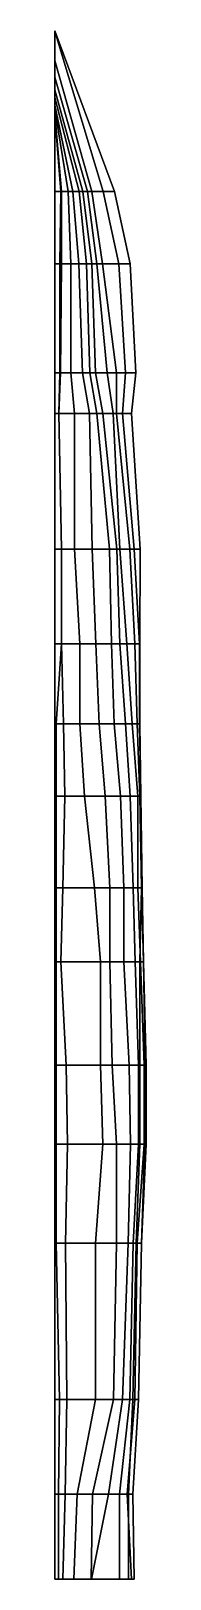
# Model space of a CAD drawing. Extents: x 0 to 5, y -34.4 to 50.8.
import ezdxf

# ---------------------------------------------------------------- set-up
doc = ezdxf.new("R2010")
doc.units = 0
doc.layers.add('HULL2', color=7, linetype='CONTINUOUS')

msp = doc.modelspace()

# ---------------------------------------------------------------- linework, layer by layer
at = {"layer": 'HULL2'}
for points in [[(0, 50.85, 6.28), (0, 50.84, 5.78), (2.67, 42, 3.38), (3.3, 42, 5.14)], [(0, 50.85, 6.28), (0, 50.85, 6.28), (3.3, 42, 5.14), (0, 42, 5.14)], [(0, 50.84, 5.78), (0, 49.22, 4.12), (2.04, 42, 2.69), (2.67, 42, 3.38)], [(0, 49.22, 4.12), (0, 48.3, 2.99), (1.8, 42, 2.3), (2.04, 42, 2.69)], [(0, 48.3, 2.99), (0, 47.6, 1.91), (1.54, 42, 1.91), (1.8, 42, 2.3)], [(0, 47.6, 1.91), (0, 47.18, 1.13), (1.35, 42, 1.57), (1.54, 42, 1.91)], [(0, 47.18, 1.13), (0, 46.77, 0.12), (0.99, 42, 0.6), (1.35, 42, 1.57)], [(0, 46.77, 0.12), (0, 46.55, -0.52), (0.74, 42, -0.52), (0.99, 42, 0.6)], [(0, 46.55, -0.52), (0, 46.28, -2.23), (0.37, 42, -2.23), (0.74, 42, -0.52)], [(0, 46.28, -2.23), (0, 46.21, -2.78), (0.33, 42, -2.78), (0.37, 42, -2.23)], [(0, 46.21, -2.78), (0, 46.21, -2.78), (0, 42, -2.78), (0.33, 42, -2.78)], [(0.33, 42, -2.78), (0, 42, -2.78), (0, 38.02, -2.78), (0.27, 38.02, -2.78)], [(0, 42, 5.14), (3.3, 42, 5.14), (4.16, 38.02, 4.72), (0, 38.02, 4.72)], [(0.37, 42, -2.23), (0.33, 42, -2.78), (0.27, 38.02, -2.78), (0.37, 38.02, -2.65)], [(0.74, 42, -0.52), (0.37, 42, -2.23), (0.37, 38.02, -2.65), (0.88, 38.02, -2.05)], [(0.99, 42, 0.6), (0.74, 42, -0.52), (0.88, 38.02, -2.05), (1.33, 38.02, -0.99)], [(1.35, 42, 1.57), (0.99, 42, 0.6), (1.33, 38.02, -0.99), (1.75, 38.02, 0.05)], [(1.54, 42, 1.91), (1.35, 42, 1.57), (1.75, 38.02, 0.05), (2.04, 38.02, 0.72)], [(1.8, 42, 2.3), (1.54, 42, 1.91), (2.04, 38.02, 0.72), (2.31, 38.02, 1.29)], [(2.04, 42, 2.69), (1.8, 42, 2.3), (2.31, 38.02, 1.29), (2.63, 38.02, 1.79)], [(2.67, 42, 3.38), (2.04, 42, 2.69), (2.63, 38.02, 1.79), (3.54, 38.02, 2.71)], [(3.3, 42, 5.14), (2.67, 42, 3.38), (3.54, 38.02, 2.71), (4.16, 38.02, 4.72)], [(0.27, 38.02, -2.78), (0, 38.02, -2.78), (0, 32.02, -3.23), (0.27, 32.02, -3.23)], [(0, 38.02, 4.72), (4.16, 38.02, 4.72), (4.47, 32.02, 4.55), (0, 32.02, 4.64)], [(0.37, 38.02, -2.65), (0.27, 38.02, -2.78), (0.27, 32.02, -3.23), (0.31, 32.02, -2.75)], [(0.88, 38.02, -2.05), (0.37, 38.02, -2.65), (0.31, 32.02, -2.75), (0.88, 32.02, -2.43)], [(1.33, 38.02, -0.99), (0.88, 38.02, -2.05), (0.88, 32.02, -2.43), (1.53, 32.02, -1.72)], [(1.75, 38.02, 0.05), (1.33, 38.02, -0.99), (1.53, 32.02, -1.72), (1.93, 32.02, -0.99)], [(2.04, 38.02, 0.72), (1.75, 38.02, 0.05), (1.93, 32.02, -0.99), (2.24, 32.02, -0.2)], [(2.31, 38.02, 1.29), (2.04, 38.02, 0.72), (2.24, 32.02, -0.2), (2.89, 32.02, 1.05)], [(2.63, 38.02, 1.79), (2.31, 38.02, 1.29), (2.89, 32.02, 1.05), (3.4, 32.02, 1.81)], [(3.54, 38.02, 2.71), (2.63, 38.02, 1.79), (3.4, 32.02, 1.81), (3.89, 32.02, 2.4)], [(4.16, 38.02, 4.72), (3.54, 38.02, 2.71), (3.89, 32.02, 2.4), (4.47, 32.02, 4.55)], [(0.27, 32.02, -3.23), (0, 32.02, -3.23), (0, 29.78, -3.1), (0.23, 29.78, -3.1)], [(0, 32.02, 4.64), (4.47, 32.02, 4.55), (4.23, 29.78, 4.09), (0, 29.78, 4.22)], [(0.88, 32.02, -2.43), (0.31, 32.02, -2.75), (0.23, 29.78, -3.05), (1.08, 29.78, -2.67)], [(0.31, 32.02, -2.75), (0.27, 32.02, -3.23), (0.23, 29.78, -3.1), (0.23, 29.78, -3.05)], [(1.53, 32.02, -1.72), (0.88, 32.02, -2.43), (1.08, 29.78, -2.67), (1.91, 29.78, -1.89)], [(1.93, 32.02, -0.99), (1.53, 32.02, -1.72), (1.91, 29.78, -1.89), (2.32, 29.78, -0.86)], [(2.24, 32.02, -0.2), (1.93, 32.02, -0.99), (2.32, 29.78, -0.86), (2.64, 29.78, -0.07)], [(2.89, 32.02, 1.05), (2.24, 32.02, -0.2), (2.64, 29.78, -0.07), (3.21, 29.78, 1.18)], [(3.4, 32.02, 1.81), (2.89, 32.02, 1.05), (3.21, 29.78, 1.18), (3.4, 29.78, 1.53)], [(3.89, 32.02, 2.4), (3.4, 32.02, 1.81), (3.4, 29.78, 1.53), (3.74, 29.78, 2.05)], [(4.47, 32.02, 4.55), (3.89, 32.02, 2.4), (3.74, 29.78, 2.05), (4.23, 29.78, 4.09)], [(0, 29.78, 4.22), (4.23, 29.78, 4.09), (4.71, 22.31, 3.76), (0, 22.31, 3.87)], [(0.23, 29.78, -3.1), (0, 29.78, -3.1), (0, 22.31, -3.05), (0.37, 22.31, -3.05)], [(1.08, 29.78, -2.67), (0.23, 29.78, -3.05), (0.37, 22.31, -3), (1.08, 22.31, -2.82)], [(0.23, 29.78, -3.05), (0.23, 29.78, -3.1), (0.37, 22.31, -3.05), (0.37, 22.31, -3)], [(1.91, 29.78, -1.89), (1.08, 29.78, -2.67), (1.08, 22.31, -2.82), (2.06, 22.31, -2.34)], [(2.32, 29.78, -0.86), (1.91, 29.78, -1.89), (2.06, 22.31, -2.34), (3.01, 22.31, -1.34)], [(2.64, 29.78, -0.07), (2.32, 29.78, -0.86), (3.01, 22.31, -1.34), (3.42, 22.31, -0.61)], [(3.21, 29.78, 1.18), (2.64, 29.78, -0.07), (3.42, 22.31, -0.61), (3.59, 22.31, -0.22)], [(3.4, 29.78, 1.53), (3.21, 29.78, 1.18), (3.59, 22.31, -0.22), (4.13, 22.31, 1.28)], [(3.74, 29.78, 2.05), (3.4, 29.78, 1.53), (4.13, 22.31, 1.28), (4.38, 22.31, 1.68)], [(4.23, 29.78, 4.09), (3.74, 29.78, 2.05), (4.38, 22.31, 1.68), (4.71, 22.31, 3.76)], [(0.37, 22.31, -3.05), (0, 22.31, -3.05), (0, 17.08, -3.03), (0.37, 17.08, -3.03)], [(0, 22.31, 3.87), (4.71, 22.31, 3.76), (4.69, 17.08, 3.58), (0, 17.08, 3.69)], [(0.37, 22.31, -3), (0.37, 22.31, -3.05), (0.37, 17.08, -3.03), (0.37, 17.08, -2.97)], [(1.08, 22.31, -2.82), (0.37, 22.31, -3), (0.37, 17.08, -2.97), (1.38, 17.08, -2.81)], [(2.06, 22.31, -2.34), (1.08, 22.31, -2.82), (1.38, 17.08, -2.81), (2.27, 17.08, -2.45)], [(3.01, 22.31, -1.34), (2.06, 22.31, -2.34), (2.27, 17.08, -2.45), (3.13, 17.08, -1.84)], [(3.42, 22.31, -0.61), (3.01, 22.31, -1.34), (3.13, 17.08, -1.84), (3.59, 17.08, -1.13)], [(3.59, 22.31, -0.22), (3.42, 22.31, -0.61), (3.59, 17.08, -1.13), (3.98, 17.08, -0.35)], [(4.13, 22.31, 1.28), (3.59, 22.31, -0.22), (3.98, 17.08, -0.35), (4.42, 17.08, 1.1)], [(4.38, 22.31, 1.68), (4.13, 22.31, 1.28), (4.42, 17.08, 1.1), (4.68, 17.08, 2.72)], [(4.71, 22.31, 3.76), (4.38, 22.31, 1.68), (4.68, 17.08, 2.72), (4.69, 17.08, 3.58)], [(0.37, 17.08, -3.03), (0, 17.08, -3.03), (0, 12.69, -3.07), (0.07, 12.69, -3.07)], [(0, 17.08, 3.69), (4.69, 17.08, 3.58), (4.69, 12.69, 3.34), (0, 12.69, 3.5)], [(0.37, 17.08, -2.97), (0.37, 17.08, -3.03), (0.07, 12.69, -3.07), (0.48, 12.69, -3.01)], [(1.38, 17.08, -2.81), (0.37, 17.08, -2.97), (0.48, 12.69, -3.01), (1.38, 12.69, -2.85)], [(2.27, 17.08, -2.45), (1.38, 17.08, -2.81), (1.38, 12.69, -2.85), (2.45, 12.69, -2.49)], [(3.13, 17.08, -1.84), (2.27, 17.08, -2.45), (2.45, 12.69, -2.49), (3.28, 12.69, -2.04)], [(3.59, 17.08, -1.13), (3.13, 17.08, -1.84), (3.28, 12.69, -2.04), (3.9, 12.69, -1.27)], [(3.98, 17.08, -0.35), (3.59, 17.08, -1.13), (3.9, 12.69, -1.27), (4.27, 12.69, -0.33)], [(4.42, 17.08, 1.1), (3.98, 17.08, -0.35), (4.27, 12.69, -0.33), (4.54, 12.69, 0.95)], [(4.68, 17.08, 2.72), (4.42, 17.08, 1.1), (4.54, 12.69, 0.95), (4.68, 12.69, 2.79)], [(4.69, 17.08, 3.58), (4.68, 17.08, 2.72), (4.68, 12.69, 2.79), (4.69, 12.69, 3.34)], [(0.07, 12.69, -3.07), (0, 12.69, -3.07), (0, 8.7, -3.02), (0.07, 8.7, -3)], [(0, 12.69, 3.5), (4.69, 12.69, 3.34), (4.74, 8.7, 3.3), (0, 8.7, 3.46)], [(0.48, 12.69, -3.01), (0.07, 12.69, -3.07), (0.07, 8.7, -3), (0.56, 8.7, -2.99)], [(1.38, 12.69, -2.85), (0.48, 12.69, -3.01), (0.56, 8.7, -2.99), (1.64, 8.7, -2.83)], [(2.45, 12.69, -2.49), (1.38, 12.69, -2.85), (1.64, 8.7, -2.83), (2.77, 8.7, -2.53)], [(3.28, 12.69, -2.04), (2.45, 12.69, -2.49), (2.77, 8.7, -2.53), (3.62, 8.7, -2.08)], [(3.9, 12.69, -1.27), (3.28, 12.69, -2.04), (3.62, 8.7, -2.08), (4.16, 8.7, -1.48)], [(4.27, 12.69, -0.33), (3.9, 12.69, -1.27), (4.16, 8.7, -1.48), (4.57, 8.7, -0.37)], [(4.54, 12.69, 0.95), (4.27, 12.69, -0.33), (4.57, 8.7, -0.37), (4.69, 8.7, 0.42)], [(4.68, 12.69, 2.79), (4.54, 12.69, 0.95), (4.69, 8.7, 0.42), (4.74, 8.7, 1.15)], [(4.69, 12.69, 3.34), (4.68, 12.69, 2.79), (4.74, 8.7, 1.15), (4.74, 8.7, 3.3)], [(0.07, 8.7, -3), (0, 8.7, -3.02), (0, 3.64, -2.94), (0.07, 3.64, -2.93)], [(0, 8.7, 3.46), (4.74, 8.7, 3.3), (4.79, 3.64, 3.14), (0, 3.64, 3.3)], [(0.56, 8.7, -2.99), (0.07, 8.7, -3), (0.07, 3.64, -2.93), (0.45, 3.64, -2.89)], [(1.64, 8.7, -2.83), (0.56, 8.7, -2.99), (0.45, 3.64, -2.89), (2.18, 3.64, -2.71)], [(2.77, 8.7, -2.53), (1.64, 8.7, -2.83), (2.18, 3.64, -2.71), (3.04, 3.64, -2.51)], [(3.62, 8.7, -2.08), (2.77, 8.7, -2.53), (3.04, 3.64, -2.51), (3.81, 3.64, -2.19)], [(4.16, 8.7, -1.48), (3.62, 8.7, -2.08), (3.81, 3.64, -2.19), (4.33, 3.64, -1.64)], [(4.57, 8.7, -0.37), (4.16, 8.7, -1.48), (4.33, 3.64, -1.64), (4.57, 3.64, -1.24)], [(4.69, 8.7, 0.42), (4.57, 8.7, -0.37), (4.57, 3.64, -1.24), (4.78, 3.64, -0.41)], [(4.74, 8.7, 1.15), (4.69, 8.7, 0.42), (4.78, 3.64, -0.41), (4.82, 3.64, 0.21)], [(4.74, 8.7, 3.3), (4.74, 8.7, 1.15), (4.82, 3.64, 0.21), (4.79, 3.64, 3.14)], [(0.07, 3.64, -2.93), (0, 3.64, -2.94), (0, -0.43, -3.04), (0.07, -0.43, -2.98)], [(0, 3.64, 3.3), (4.79, 3.64, 3.14), (4.69, -0.43, 3.07), (0, -0.43, 3.2)], [(0.45, 3.64, -2.89), (0.07, 3.64, -2.93), (0.07, -0.43, -2.98), (0.33, -0.43, -2.97)], [(2.18, 3.64, -2.71), (0.45, 3.64, -2.89), (0.33, -0.43, -2.97), (2.52, -0.43, -2.7)], [(3.04, 3.64, -2.51), (2.18, 3.64, -2.71), (2.52, -0.43, -2.7), (3.04, -0.43, -2.61)], [(3.81, 3.64, -2.19), (3.04, 3.64, -2.51), (3.04, -0.43, -2.61), (3.81, -0.43, -2.29)], [(4.33, 3.64, -1.64), (3.81, 3.64, -2.19), (3.81, -0.43, -2.29), (4.43, -0.43, -1.84)], [(4.57, 3.64, -1.24), (4.33, 3.64, -1.64), (4.43, -0.43, -1.84), (4.73, -0.43, -1.17)], [(4.78, 3.64, -0.41), (4.57, 3.64, -1.24), (4.73, -0.43, -1.17), (4.9, -0.43, -0.46)], [(4.79, 3.64, 3.14), (4.82, 3.64, 0.21), (4.89, -0.43, 1.61), (4.69, -0.43, 3.07)], [(4.82, 3.64, 0.21), (4.78, 3.64, -0.41), (4.9, -0.43, -0.46), (4.89, -0.43, 1.61)], [(0.07, -0.43, -2.98), (0, -0.43, -3.04), (0, -6.12, -3.12), (0.07, -6.12, -3.06)], [(0, -0.43, 3.2), (4.69, -0.43, 3.07), (4.69, -6.12, 2.89), (0, -6.12, 3.04)], [(0.33, -0.43, -2.97), (0.07, -0.43, -2.98), (0.07, -6.12, -3.06), (0.62, -6.12, -3.05)], [(2.52, -0.43, -2.7), (0.33, -0.43, -2.97), (0.62, -6.12, -3.05), (2.52, -6.12, -2.81)], [(3.04, -0.43, -2.61), (2.52, -0.43, -2.7), (2.52, -6.12, -2.81), (3.17, -6.12, -2.69)], [(3.81, -0.43, -2.29), (3.04, -0.43, -2.61), (3.17, -6.12, -2.69), (4.11, -6.12, -2.37)], [(4.43, -0.43, -1.84), (3.81, -0.43, -2.29), (4.11, -6.12, -2.37), (4.62, -6.12, -1.92)], [(4.73, -0.43, -1.17), (4.43, -0.43, -1.84), (4.62, -6.12, -1.92), (4.93, -6.12, -1.25)], [(4.69, -0.43, 3.07), (4.89, -0.43, 1.61), (4.98, -6.12, 1.08), (4.69, -6.12, 2.89)], [(4.9, -0.43, -0.46), (4.73, -0.43, -1.17), (4.93, -6.12, -1.25), (5.04, -6.12, -0.63)], [(4.89, -0.43, 1.61), (4.9, -0.43, -0.46), (5.04, -6.12, -0.63), (4.98, -6.12, 1.08)], [(0.07, -6.12, -3.06), (0, -6.12, -3.12), (0, -10.47, -3.09), (0.07, -10.47, -3.07)], [(0, -6.12, 3.04), (4.69, -6.12, 2.89), (4.69, -10.47, 2.92), (0, -10.47, 3.07)], [(0.62, -6.12, -3.05), (0.07, -6.12, -3.06), (0.07, -10.47, -3.07), (0.7, -10.47, -3.06)], [(2.52, -6.12, -2.81), (0.62, -6.12, -3.05), (0.7, -10.47, -3.06), (2.65, -10.47, -2.78)], [(3.17, -6.12, -2.69), (2.52, -6.12, -2.81), (2.65, -10.47, -2.78), (3.4, -10.47, -2.66)], [(4.11, -6.12, -2.37), (3.17, -6.12, -2.69), (3.4, -10.47, -2.66), (4.17, -10.47, -2.34)], [(4.62, -6.12, -1.92), (4.11, -6.12, -2.37), (4.17, -10.47, -2.34), (4.62, -10.47, -1.89)], [(4.93, -6.12, -1.25), (4.62, -6.12, -1.92), (4.62, -10.47, -1.89), (4.93, -10.47, -1.22)], [(4.69, -6.12, 2.89), (4.98, -6.12, 1.08), (4.96, -10.47, 1.48), (4.69, -10.47, 2.92)], [(5.04, -6.12, -0.63), (4.93, -6.12, -1.25), (4.93, -10.47, -1.22), (5.04, -10.47, -0.6)], [(4.98, -6.12, 1.08), (5.04, -6.12, -0.63), (5.04, -10.47, -0.6), (4.96, -10.47, 1.48)], [(0, -10.47, 3.07), (4.69, -10.47, 2.92), (4.48, -15.92, 2.81), (0, -15.92, 2.97)], [(0.07, -10.47, -3.07), (0, -10.47, -3.09), (0, -15.92, -3.05), (0.07, -15.92, -2.98)], [(0.7, -10.47, -3.06), (0.07, -10.47, -3.07), (0.07, -15.92, -2.98), (0.59, -15.92, -2.97)], [(2.65, -10.47, -2.78), (0.7, -10.47, -3.06), (0.59, -15.92, -2.97), (2.25, -15.92, -2.64)], [(3.4, -10.47, -2.66), (2.65, -10.47, -2.78), (2.25, -15.92, -2.64), (3.4, -15.92, -2.3)], [(4.17, -10.47, -2.34), (3.4, -10.47, -2.66), (3.4, -15.92, -2.3), (4.04, -15.92, -1.97)], [(4.62, -10.47, -1.89), (4.17, -10.47, -2.34), (4.04, -15.92, -1.97), (4.33, -15.92, -1.69)], [(4.93, -10.47, -1.22), (4.62, -10.47, -1.89), (4.33, -15.92, -1.69), (4.55, -15.92, -1.27)], [(4.69, -10.47, 2.92), (4.96, -10.47, 1.48), (4.79, -15.92, 0.75), (4.48, -15.92, 2.81)], [(5.04, -10.47, -0.6), (4.93, -10.47, -1.22), (4.55, -15.92, -1.27), (4.79, -15.92, -0.69)], [(4.96, -10.47, 1.48), (5.04, -10.47, -0.6), (4.79, -15.92, -0.69), (4.79, -15.92, 0.75)], [(0.07, -15.92, -2.98), (0, -15.92, -3.05), (0, -24.54, -2.98), (0.26, -24.54, -2.89)], [(0, -15.92, 2.97), (4.48, -15.92, 2.81), (4.31, -24.54, 3), (0, -24.54, 3.09)], [(0.59, -15.92, -2.97), (0.07, -15.92, -2.98), (0.26, -24.54, -2.89), (0.67, -24.54, -2.77)], [(2.25, -15.92, -2.64), (0.59, -15.92, -2.97), (0.67, -24.54, -2.77), (2.25, -24.54, -2.16)], [(3.4, -15.92, -2.3), (2.25, -15.92, -2.64), (2.25, -24.54, -2.16), (3.24, -24.54, -1.71)], [(4.04, -15.92, -1.97), (3.4, -15.92, -2.3), (3.24, -24.54, -1.71), (3.74, -24.54, -1.4)], [(4.33, -15.92, -1.69), (4.04, -15.92, -1.97), (3.74, -24.54, -1.4), (4.13, -24.54, -1.1)], [(4.55, -15.92, -1.27), (4.33, -15.92, -1.69), (4.13, -24.54, -1.1), (4.41, -24.54, -0.64)], [(4.48, -15.92, 2.81), (4.79, -15.92, 0.75), (4.61, -24.54, 1.14), (4.31, -24.54, 3)], [(4.79, -15.92, -0.69), (4.55, -15.92, -1.27), (4.41, -24.54, -0.64), (4.61, -24.54, -0.1)], [(4.79, -15.92, 0.75), (4.79, -15.92, -0.69), (4.61, -24.54, -0.1), (4.61, -24.54, 1.14)], [(0.26, -24.54, -2.89), (0, -24.54, -2.98), (0, -29.75, -2.98), (0.2, -29.75, -2.93)], [(0, -24.54, 3.09), (4.31, -24.54, 3), (4.06, -29.75, 3), (0, -29.75, 3.13)], [(0.67, -24.54, -2.77), (0.26, -24.54, -2.89), (0.2, -29.75, -2.93), (0.57, -29.75, -2.58)], [(2.25, -24.54, -2.16), (0.67, -24.54, -2.77), (0.57, -29.75, -2.58), (1.24, -29.75, -2.12)], [(3.24, -24.54, -1.71), (2.25, -24.54, -2.16), (1.24, -29.75, -2.12), (2.08, -29.75, -1.67)], [(3.74, -24.54, -1.4), (3.24, -24.54, -1.71), (2.08, -29.75, -1.67), (2.96, -29.75, -1.36)], [(4.13, -24.54, -1.1), (3.74, -24.54, -1.4), (2.96, -29.75, -1.36), (3.56, -29.75, -1.01)], [(4.41, -24.54, -0.64), (4.13, -24.54, -1.1), (3.56, -29.75, -1.01), (4, -29.75, -0.6)], [(4.61, -24.54, -0.1), (4.41, -24.54, -0.64), (4, -29.75, -0.6), (4.3, -29.75, 0.15)], [(4.31, -24.54, 3), (4.61, -24.54, 1.14), (4.3, -29.75, 1.68), (4.06, -29.75, 3)], [(4.61, -24.54, 1.14), (4.61, -24.54, -0.1), (4.3, -29.75, 0.15), (4.3, -29.75, 1.68)], [(0.2, -29.75, -2.93), (0, -29.75, -2.98), (0, -34.43, -2.97), (0.2, -34.43, -2.92)], [(0, -29.75, 3.13), (4.06, -29.75, 3), (4.06, -34.43, 2.91), (0, -34.43, 3.04)], [(0.57, -29.75, -2.58), (0.2, -29.75, -2.93), (0.2, -34.43, -2.92), (0.44, -34.43, -2.36)], [(1.24, -29.75, -2.12), (0.57, -29.75, -2.58), (0.44, -34.43, -2.36), (1.04, -34.43, -1.72)], [(2.08, -29.75, -1.67), (1.24, -29.75, -2.12), (1.04, -34.43, -1.72), (2.01, -34.43, -1.66)], [(2.96, -29.75, -1.36), (2.08, -29.75, -1.67), (2.01, -34.43, -1.66), (2.03, -34.43, -1.35)], [(3.56, -29.75, -1.01), (2.96, -29.75, -1.36), (2.03, -34.43, -1.35), (3.56, -34.43, -0.75)], [(4, -29.75, -0.6), (3.56, -29.75, -1.01), (3.56, -34.43, -0.75), (4.23, -34.43, -0.17)], [(4.3, -29.75, 0.15), (4, -29.75, -0.6), (4.23, -34.43, -0.17), (4.37, -34.43, 0.58)], [(4.06, -29.75, 3), (4.3, -29.75, 1.68), (4.37, -34.43, 1.51), (4.06, -34.43, 2.91)], [(4.3, -29.75, 1.68), (4.3, -29.75, 0.15), (4.37, -34.43, 0.58), (4.37, -34.43, 1.51)]]:
    msp.add_3dface(points, dxfattribs=at)

doc.saveas('drawing.dxf')
